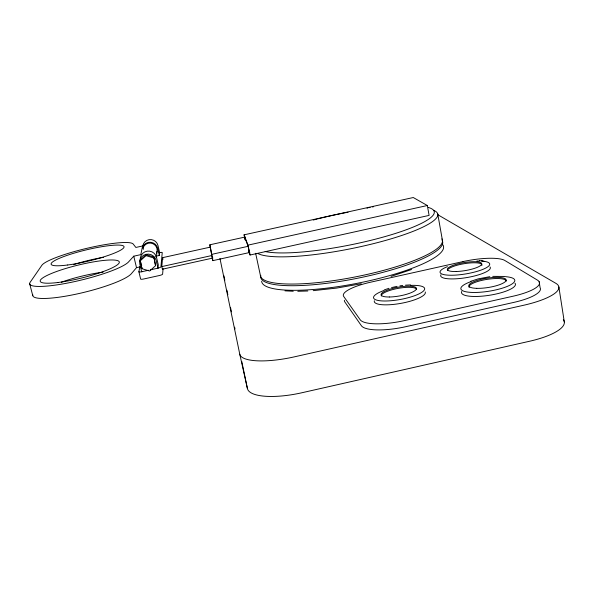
<?xml version="1.0" encoding="UTF-8"?>
<svg xmlns="http://www.w3.org/2000/svg" width="594" height="594" viewBox="0 0 594 594"><rect width="100%" height="100%" fill="white"/><g stroke="black" fill="none" stroke-linecap="round" stroke-linejoin="round"><path stroke-width="0.89" d="M163.075 268.607L162.615 274.146A3.467 0.646 -13.1 0 1 159.17 275.571L143.897 278.95A3.475 0.646 -13.3 0 1 140.63 279.009L138.885 271.733L139.909 266.565M212.934 258.034L162.407 269.201L161.791 266.595L162.6 257.655L210.595 247.059M150.23 269.869L157.959 268.161L158.308 264.924L156.541 257.388A8.257 8.071 7.9 0 0 147.163 251.173A8.257 8.071 7.9 0 0 140.281 259.89M155.732 256.252L159.333 255.457L159.638 252.613L157.982 245.522A7.744 7.588 9.6 0 0 142.798 245.879M155.546 265.681L153.868 256.979L146.176 254.633L140.295 259.972L140.087 260.989L141.929 268.688L149.651 271.027L155.546 265.681L153.868 256.979M156.311 257.558L157.076 251.329M140.087 260.989L145.998 255.62L146.176 254.633M141.929 268.688L142.122 267.634M142.59 245.968L140.808 254.633L133.761 256.185L128.349 262.132A51.381 8.442 -13.7 0 1 70.575 282.454A51.381 8.442 -13.7 0 1 30.175 282.261L41.87 265.28A47.282 7.18 -13.5 0 1 87.518 248.173A47.282 7.18 -13.5 0 1 133.108 243.934L135.87 247.446L142.59 245.968L143.392 249.339M140.904 266.691L136.509 267.656L131.185 273.901A51.255 8.977 -13.8 0 1 75.817 294.216A51.255 8.977 -13.8 0 1 32.811 294.824M470.834 281.266L478.14 278.89L489.783 276.685M411.568 269.52L391.112 276.373M384.273 289.902L388.959 288.305M391.565 287.585L397.082 286.353M245.166 239.924L244.067 234.838L413.268 197.527L427.338 205.524L429.106 215.407L250.089 255.012L248.552 250.839M249.829 252.465L212.838 260.64L209.845 244.795L245.144 237.013M244.067 234.838L247.958 245.144L427.338 205.524M211.449 254.418L248.485 246.235M161.791 266.595L211.449 255.62M148.515 270.248L141.647 271.762L139.82 264.115A8.39 8.197 7.6 0 1 146.094 254.299A8.39 8.197 7.6 0 1 156.163 260.506L157.959 268.161M361.301 283.761L336.508 288.105L313.187 290.659M399.903 285.863L402.71 285.469M492.73 276.366L505.308 276.448M405.457 285.172L410.58 284.905M307.811 290.993L297.809 291.29M293.221 291.26L284.972 290.83M479.388 260.625L482.87 261.1M481.266 260.811L484.184 261.345M145.998 255.62L153.735 257.974M437.681 214.649L555.791 283.286A51.203 13.313 -8.6 0 1 523.581 305.279L294.178 356.89A50.297 13.855 -11.9 0 1 239.776 354.217L219.966 258.472M248.619 250.364L249.51 252.769L248.099 246.213L244.602 236.909L245.174 239.582M29.7 283.895L32.774 295.641M140.904 262.526L141.714 265.934M133.761 256.185L136.509 267.656M162.6 257.655L162.986 259.318M159.333 255.457L157.648 248.262A7.863 7.7 9.2 0 0 142.827 246.71M212.37 258.39L210.291 246.904M239.776 354.217L247.408 388.513A49.948 15.392 -11.9 0 0 301.782 392.775L529.462 341.275A50.854 14.791 -8.1 0 0 563.342 319.683M209.845 244.795L210.417 247.334M247.958 245.144L250.089 255.012M255.643 253.289L260.632 276.522M223.901 275.764L224.836 280.279M226.908 290.199L227.851 294.706M230.479 307.336L231.422 311.843M234.623 327.183L234.994 328.987M241.765 361.456L247.408 388.513M437.741 213.937L442.374 240.073M212.385 257.937L212.838 260.64M539.152 281.734L540.102 287.696A38.202 9.912 -8.7 0 1 513.936 302.368L405.643 326.715A37.682 10.157 -10.2 0 1 361.404 325.742L344.78 301.849A34.177 8.39 -10.6 0 1 344.401 300.245M558.872 287.006L564.3 321.903M143.057 248.01A7.217 7.061 9.1 0 1 152.51 243.518A7.217 7.061 9.1 0 1 156.519 253.089M61.331 282.195A40.637 7.113 -13.8 0 1 103.081 272.149M73.322 264.701A37.407 6.059 -13.6 0 1 103.445 257.328M142.159 271.651A3.482 0.624 -13.3 0 1 138.885 271.733M157.455 268.273A3.475 0.624 -13.1 0 0 160.907 266.869L162.251 252.584A3.23 0.535 -13 0 0 159.17 252.717M367.018 208.182A8.791 1.463 -11 0 1 368.005 207.907M369.045 207.64A8.791 1.463 -11 0 1 370.129 207.388M372.364 206.942A8.791 1.463 -11 0 1 373.478 206.764M441.862 238.877A92.709 19.238 -11.1 0 1 357.284 276.522A92.709 19.238 -11.1 0 1 260.372 275.297M433.516 210.283A93.191 17.07 -11.2 0 1 372.431 243.896A93.191 17.07 -11.2 0 1 258.182 253.66M428.304 207.432A90.221 16.276 -11.2 0 1 380.115 237.934A90.221 16.276 -11.2 0 1 265.139 251.529M313.276 220.018A90.221 16.276 -11.2 0 1 316.617 219.141M317.456 218.926A90.221 16.276 -11.2 0 1 348.062 212.207M442.938 244.936A92.597 19.736 -11 0 1 358.561 283.041A92.597 19.736 -11 0 1 261.657 281.244M442.151 240.473A92.679 19.372 -11.1 0 1 354.67 278.816A92.679 19.372 -11.1 0 1 260.833 275.564M381.318 295.998A17.969 4.433 -10.3 0 1 397.631 288.461A17.969 4.433 -10.3 0 1 416.602 289.308M425.237 291.981A25.936 6.504 -10.3 0 1 400.126 303.497A25.936 6.504 -10.3 0 1 374.346 300.75M410.58 285.402A25.958 6.415 -10.3 0 1 419.869 293.443A25.958 6.415 -10.3 0 1 381.125 300.861A25.958 6.415 -10.3 0 1 383.991 290.488M447.534 270.381A17.434 4.047 -9.5 0 1 465.778 263.446A17.434 4.047 -9.5 0 1 481.845 265.451M490.028 266.966A25.163 5.94 -9.4 0 1 465.681 277.754A25.163 5.94 -9.4 0 1 440.934 274.747M482.759 261.182A25.178 5.858 -9.5 0 1 482.202 269.646A25.178 5.858 -9.5 0 1 447.119 275.081A25.178 5.858 -9.5 0 1 447.416 266.661M476.841 261.033A25.178 5.858 -9.5 0 1 479.536 261.018M469.171 287.451A18.904 4.707 -9 0 1 485.966 279.544A18.904 4.707 -9 0 1 506.348 281.059M515.02 283.256A27.287 6.905 -9 0 1 489.241 295.3A27.287 6.905 -9 0 1 461.738 291.483M505.991 276.715A27.309 6.816 -9 0 1 506.786 286.598A27.309 6.816 -9 0 1 467.619 292.07A27.309 6.816 -9 0 1 471.057 281.593M463.045 261.583L370.753 282.165A34.214 8.227 -10.6 0 0 343.703 296.451L360.239 319.832A37.726 9.957 -10.2 0 0 404.492 320.589L512.926 296.243A38.246 9.719 -8.7 0 0 537.414 280.108L504.803 260.476A34.578 8.064 -9.4 0 0 463.045 261.583M58.004 282.492A40.734 6.69 -13.7 0 0 119.275 262.615A40.734 6.69 -13.7 0 0 61.939 269.669A40.734 6.69 -13.7 0 0 58.004 282.492M67.694 264.991A37.489 5.695 -13.5 0 0 124.005 247.208A37.489 5.695 -13.5 0 0 71.035 254.084A37.489 5.695 -13.5 0 0 67.694 264.991M389.337 296.993A17.969 4.418 -10.3 0 0 416.461 288.751A17.969 4.418 -10.3 0 0 390.518 289.026A17.969 4.418 -10.3 0 0 389.337 296.993M456.266 271.503A17.434 4.032 -9.5 0 0 481.756 263.803A17.434 4.032 -9.5 0 0 455.635 264.523A17.434 4.032 -9.5 0 0 456.266 271.503M476.737 288.342A18.911 4.693 -9 0 0 506.095 280.509A18.911 4.693 -9 0 0 479.603 279.729A18.911 4.693 -9 0 0 476.737 288.342"/></g></svg>
